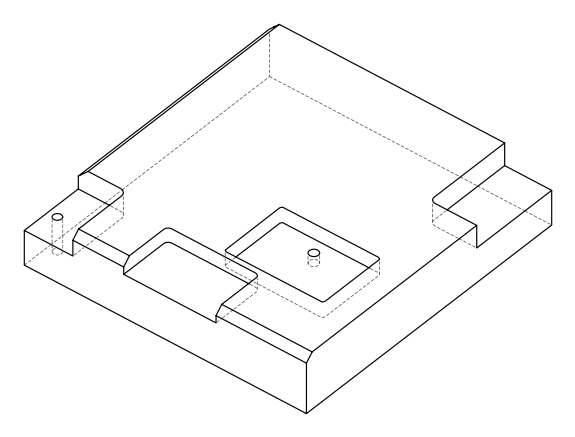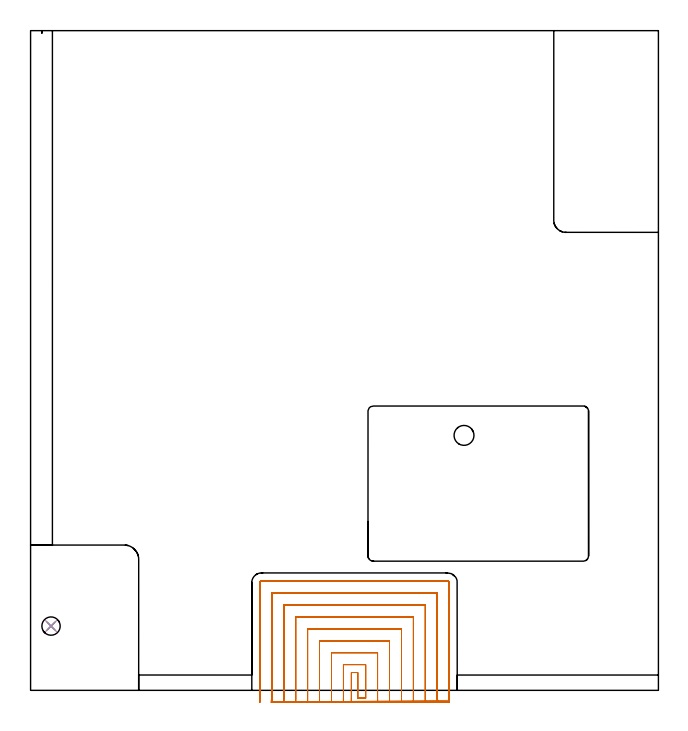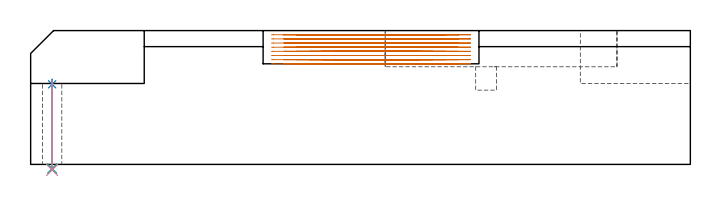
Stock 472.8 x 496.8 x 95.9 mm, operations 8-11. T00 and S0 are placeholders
(PLAN: 11 operations, 7 tool changes, 277.1 min)
(1 INDEXABLE_INSERT_DRILL_BLIND_HOLE_FROM_SOLID | STEP1POCKET | UGT0302_001 | 0.08 min | 7522 mm3)
(2 AREA_MILL | FG_CHAMFER_SURFACE | UGT0205_001 | 3.57 min | 6480 mm3)
(3 AREA_MILL_1 | FG_CHAMFER_SURFACE_1 | UGT0205_001 | 18.91 min | 53089 mm3)
(4 AREA_MILL_2 | FG_CHAMFER_SURFACE_2 | UGT0205_001 | 6.23 min | 10437 mm3)
(5 MILL_CORNER_NOTCH_RECTANGULAR | CORNER_NOTCH_RECTANGULAR | NXT0201_012 | Follow Part, ap 4, ae 75% | 19.31 min | 335175 mm3)
(6 MILL_CORNER_NOTCH_RECTANGULAR_1 | CORNER_NOTCH_RECTANGULAR_1 | NXT0201_012 | Follow Part, ap 4, ae 75% | 25.16 min | 453029 mm3)
(7 MILL_RECTANGULAR_POCKET | POCKET_RECTANGULAR_STRAIGHT | NXT0201_008 | Follow Part, ap 1.5, ae 75% | 158.3 min | 497623 mm3)
(8 MILL_SLOT | SLOT_PARTIAL_RECTANGULAR | NXT0201_011 | Follow Part, ap 3, ae 75% | 44.99 min | 324095 mm3)
(9 SPOT_DRILL | STEP1HOLE | NXT0321_9005460120000 | 0.04 min | 43 mm3)
(10 DRILL_THROUGH_HOLE_INTO_CENTER | STEP1HOLE | NXT0301_055 | 0.26 min | 3138 mm3)
(11 DRILL_TO_ENLARGE_THROUGH_HOLE | STEP1HOLE | NXT0301_103 | 0.27 min | 5526 mm3)
(TOOL UGT0302_001 | Indexable Insert Drill 15mm | D15 PA180 FL50 Z2)
(TOOL UGT0205_001 | Chamfer Mill 20 x 3 x 45 deg. | D20 FL50 Z2)
(TOOL NXT0201_012 | ENDMILL 16mm [2P460-1600-NA 1630] | D16 FL38 Z6)
(TOOL NXT0201_008 | ENDMILL 6mm [2P460-0600-NA 1630] | D6 FL26 Z6)
(TOOL NXT0201_011 | ENDMILL 12mm [2P460-1200-NA 1630] | D12 FL38 Z6)
(TOOL NXT0321_9005460120000 | NC Spot Drill, 142deg, 12mm, Carbide, Uncoated | D12 PA142 FL30 Z2)
(TOOL NXT0301_055 | Carbide Drill 8.4mm [860.1-0840-042A1-MM 2214] | D8.4 PA140 FL61 Z2)
(TOOL NXT0301_103 | Carbide Drill 13.8mm [860.1-1380-062A1-MM 2214] | D13.8 PA140 FL77 Z2)
(OP 8 MILL_SLOT)
G17 G21 G94 G90
T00 M6
G54
G17 G0 G90 X241.522 Y-8.999 S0 M3
G43 Z105.9 H1
Z92.925
G94 G1 X241.585 Y-6. F250.
G3 X241.6 Y-4.55 R69. F500.
G1 Y13.4
X246.3
Y-4.55
G3 X246.315 Y-6. R69.
G1 X252.317
G2 X252.3 Y-4.55 R63.
G1 Y19.4
X235.6
Y-4.55
G2 X235.583 Y-6. R63.
G1 X235.514 Y-8.999 F250.
X261.4
X261.319 Y-6.
G2 X261.3 Y-4.55 R54. F500.
G1 Y28.4
X226.6
Y-4.55
G2 X226.581 Y-6. R54.
G1 X226.5 Y-8.999 F250.
X270.42 Y-8.998
X270.323 Y-6.
G2 X270.3 Y-4.55 R45. F500.
G1 Y37.4
X217.6
Y-4.55
G2 X217.577 Y-6. R45.
G1 X217.48 Y-8.998 F250.
X279.45
X279.329 Y-6.
G2 X279.3 Y-4.55 R36. F500.
G1 Y46.4
X208.6
Y-4.55
G2 X208.571 Y-6. R36.
G1 X208.45 Y-8.998 F250.
X288.5 Y-8.996
X288.339 Y-6.
G2 X288.3 Y-4.55 R27. F500.
G1 Y55.4
X199.6
Y-4.55
G2 X199.561 Y-6. R27.
G1 X199.4 Y-8.996 F250.
X297.6 Y-8.99
X297.358 Y-6.
G2 X297.3 Y-4.55 R18. F500.
G1 Y64.4
X190.6
Y-4.55
G2 X190.542 Y-6. R18.
G1 X190.3 Y-8.99 F250.
X306.901 Y-8.961
X306.418 Y-6.
G2 X306.3 Y-4.55 R9. F500.
G1 Y73.4
X181.6
Y-4.55
G2 X181.482 Y-6. R9.
G1 X180.999 Y-8.961 F250.
X315.3 Y-7.55
Y-4.55
Y81.2 F500.
G3 X314.1 Y82.4 R1.2
G1 X173.8
G3 X172.6 Y81.2 R1.2
G1 Y-4.55
Y-7.55 F250.
G0 X241.597 Y-9. Z89.95
G1 X241.6 Y-6.
Y-5.927 F500.
Y13.4
X246.3
Y-5.927
Y-6.
X252.3
Y-5.927
Y19.4
X235.6
Y-5.927
Y-6.
X235.596 Y-9. F250.
X261.304
X261.3 Y-6.
Y-5.927 F500.
Y28.4
X226.6
Y-5.927
Y-6.
X226.596 Y-9. F250.
X270.305
X270.3 Y-6.
Y-5.927 F500.
Y37.4
X217.6
Y-5.927
Y-6.
X217.595 Y-9. F250.
X279.306
X279.3 Y-6.
Y-5.927 F500.
Y46.4
X208.6
Y-5.927
Y-6.
X208.594 Y-9. F250.
X288.308
X288.3 Y-6.
Y-5.927 F500.
Y55.4
X199.6
Y-5.927
Y-6.
X199.592 Y-9. F250.
X297.312
X297.3 Y-6.
Y-5.927 F500.
Y64.4
X190.6
Y-5.927
Y-6.
X190.588 Y-9. F250.
X306.325
X306.3 Y-6.
Y-5.927 F500.
Y73.4
X181.6
Y-5.927
Y-6.
X181.575 Y-9. F250.
X315.3 Y-8.927
Y-5.927
Y81.2 F500.
G3 X314.1 Y82.4 R1.2
G1 X173.8
G3 X172.6 Y81.2 R1.2
G1 Y-5.927
Y-8.927 F250.
G0 X241.6 Y-9. Z86.975
G1 Y-6.
Y13.4 F500.
X246.3
Y-6.
X252.3
Y19.4
X235.6
Y-6.
Y-9. F250.
X261.3
Y-6.
Y28.4 F500.
X226.6
Y-6.
Y-9. F250.
X270.3
Y-6.
Y37.4 F500.
X217.6
Y-6.
Y-9. F250.
X279.3
Y-6.
Y46.4 F500.
X208.6
Y-6.
Y-9. F250.
X288.3
Y-6.
Y55.4 F500.
X199.6
Y-6.
Y-9. F250.
X297.3
Y-6.
Y64.4 F500.
X190.6
Y-6.
Y-9. F250.
X306.3
Y-6.
Y73.4 F500.
X181.6
Y-6.
Y-9. F250.
X315.3
Y-6.
Y81.2 F500.
G3 X314.1 Y82.4 R1.2
G1 X173.8
G3 X172.6 Y81.2 R1.2
G1 Y-6.
Y-9. F250.
G0 X241.6 Z84.
G1 Y-6.
Y13.4 F500.
X246.3
Y-6.
X252.3
Y19.4
X235.6
Y-6.
Y-9. F250.
X261.3
Y-6.
Y28.4 F500.
X226.6
Y-6.
Y-9. F250.
X270.3
Y-6.
Y37.4 F500.
X217.6
Y-6.
Y-9. F250.
X279.3
Y-6.
Y46.4 F500.
X208.6
Y-6.
Y-9. F250.
X288.3
Y-6.
Y55.4 F500.
X199.6
Y-6.
Y-9. F250.
X297.3
Y-6.
Y64.4 F500.
X190.6
Y-6.
Y-9. F250.
X306.3
Y-6.
Y73.4 F500.
X181.6
Y-6.
Y-9. F250.
X315.3
Y-6.
Y81.2 F500.
G3 X314.1 Y82.4 R1.2
G1 X173.8
G3 X172.6 Y81.2 R1.2
G1 Y-6.
Y-9. F250.
G0 X241.6 Z81.025
G1 Y-6.
Y13.4 F500.
X246.3
Y-6.
X252.3
Y19.4
X235.6
Y-6.
Y-9. F250.
X261.3
Y-6.
Y28.4 F500.
X226.6
Y-6.
Y-9. F250.
X270.3
Y-6.
Y37.4 F500.
X217.6
Y-6.
Y-9. F250.
X279.3
Y-6.
Y46.4 F500.
X208.6
Y-6.
Y-9. F250.
X288.3
Y-6.
Y55.4 F500.
X199.6
Y-6.
Y-9. F250.
X297.3
Y-6.
Y64.4 F500.
X190.6
Y-6.
Y-9. F250.
X306.3
Y-6.
Y73.4 F500.
X181.6
Y-6.
Y-9. F250.
X315.3
Y-6.
Y81.2 F500.
G3 X314.1 Y82.4 R1.2
G1 X173.8
G3 X172.6 Y81.2 R1.2
G1 Y-6.
Y-9. F250.
G0 X241.6 Z78.05
G1 Y-6.
Y13.4 F500.
X246.3
Y-6.
X252.3
Y19.4
X235.6
Y-6.
Y-9. F250.
X261.3
Y-6.
Y28.4 F500.
X226.6
Y-6.
Y-9. F250.
X270.3
Y-6.
Y37.4 F500.
X217.6
Y-6.
Y-9. F250.
X279.3
Y-6.
Y46.4 F500.
X208.6
Y-6.
Y-9. F250.
X288.3
Y-6.
Y55.4 F500.
X199.6
Y-6.
Y-9. F250.
X297.3
Y-6.
Y64.4 F500.
X190.6
Y-6.
Y-9. F250.
X306.3
Y-6.
Y73.4 F500.
X181.6
Y-6.
Y-9. F250.
X315.3
Y-6.
Y81.2 F500.
G3 X314.1 Y82.4 R1.2
G1 X173.8
G3 X172.6 Y81.2 R1.2
G1 Y-6.
Y-9. F250.
G0 X241.6 Z75.075
G1 Y-6.
Y13.4 F500.
X246.3
Y-6.
X252.3
Y19.4
X235.6
Y-6.
Y-9. F250.
X261.3
Y-6.
Y28.4 F500.
X226.6
Y-6.
Y-9. F250.
X270.3
Y-6.
Y37.4 F500.
X217.6
Y-6.
Y-9. F250.
X279.3
Y-6.
Y46.4 F500.
X208.6
Y-6.
Y-9. F250.
X288.3
Y-6.
Y55.4 F500.
X199.6
Y-6.
Y-9. F250.
X297.3
Y-6.
Y64.4 F500.
X190.6
Y-6.
Y-9. F250.
X306.3
Y-6.
Y73.4 F500.
X181.6
Y-6.
Y-9. F250.
X315.3
Y-6.
Y81.2 F500.
G3 X314.1 Y82.4 R1.2
G1 X173.8
G3 X172.6 Y81.2 R1.2
G1 Y-6.
Y-9. F250.
G0 X241.6 Z72.1
G1 Y-6.
Y13.4 F500.
X246.3
Y-6.
X252.3
Y19.4
X235.6
Y-6.
Y-9. F250.
X261.3
Y-6.
Y28.4 F500.
X226.6
Y-6.
Y-9. F250.
X270.3
Y-6.
Y37.4 F500.
X217.6
Y-6.
Y-9. F250.
X279.3
Y-6.
Y46.4 F500.
X208.6
Y-6.
Y-9. F250.
X288.3
Y-6.
Y55.4 F500.
X199.6
Y-6.
Y-9. F250.
X297.3
Y-6.
Y64.4 F500.
X190.6
Y-6.
Y-9. F250.
X306.3
Y-6.
Y73.4 F500.
X181.6
Y-6.
Y-9. F250.
X315.3
Y-6.
Y81.2 F500.
G3 X314.1 Y82.4 R1.2
G1 X173.8
G3 X172.6 Y81.2 R1.2
G1 Y-6.
Y-9. F250.
G0 Z105.9
M5
M2
(OP 9 SPOT_DRILL)
G17 G21 G94 G90
T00 M6
G54
G17 G0 G90 X15.4 Y48.4 S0 M3
G43 Z105.9 H0
G94 G81 G98 Z57.402 F250. R61.
G80
M5
M2
(OP 10 DRILL_THROUGH_HOLE_INTO_CENTER)
G17 G21 G94 G90
T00 M6
G54
G17 G0 G90 X15.4 Y48.4 S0 M3
G43 Z105.9 H1
G94 G73 G98 Z-3.029 F250. Q7.629 R60.
G80
M5
M2
(OP 11 DRILL_TO_ENLARGE_THROUGH_HOLE)
G17 G21 G94 G90
T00 M6
G54
G17 G0 G90 X15.4 Y48.4 S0 M3
G43 Z105.9 H1
G94 G73 G98 Z-4.011 F250. Q12.402 R60.
G80
M5
M2
